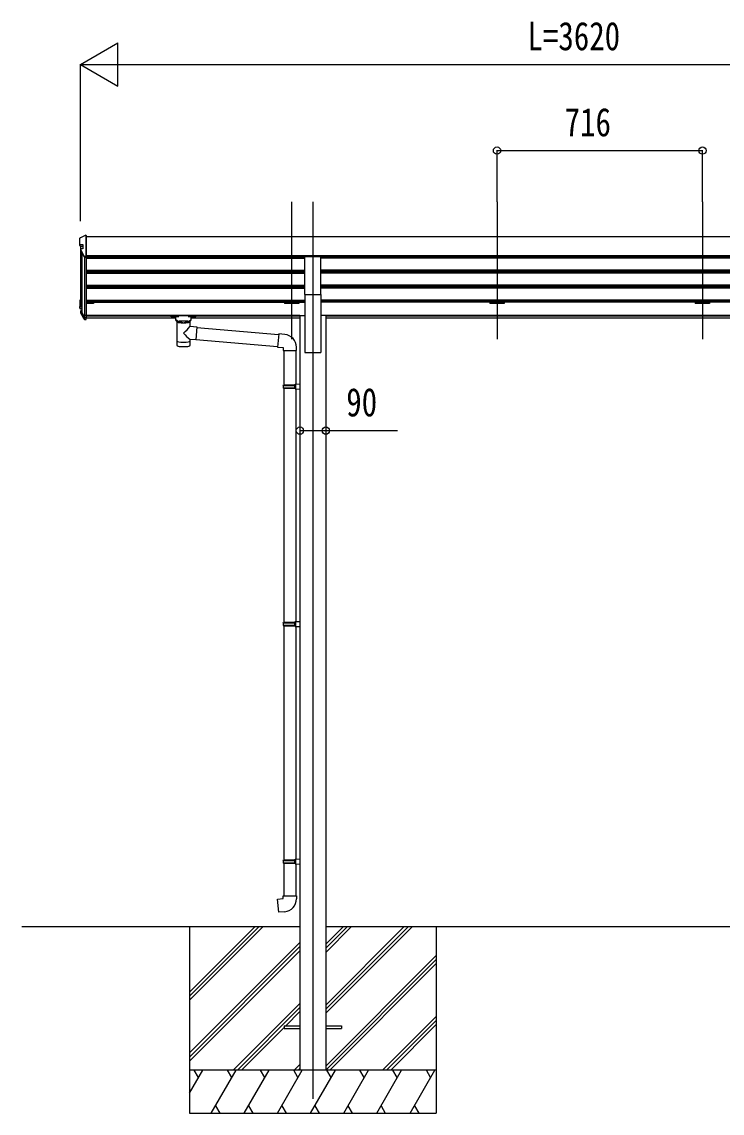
# Model space of a CAD drawing. Units: millimetres, scale not verified. Extents: x -12615 to 12615, y -8910 to 8910.
# Drawn here: x -3575 to -1133, y -4865 to -1063 of the extents above; entities that cross this region are included whole.
import ezdxf
from ezdxf.enums import TextEntityAlignment as Align

# ---------------------------------------------------------------- set-up
doc = ezdxf.new("R2010")
doc.units = ezdxf.units.MM
doc.header["$LTSCALE"] = 40
for name, color, linetype in [('0-3_YKK_12', 2, 'Continuous'), ('0-4_YKK_13', 4, 'Continuous'), ('0-5_YKK_A1', 4, 'Continuous'), ('0-6_YKK_D', 6, 'Continuous')]:
    doc.layers.add(name, color=color, linetype=linetype)
doc.styles.add('ＭＳ ゴシック', font='')
doc.styles.get('ＭＳ ゴシック').set_extended_font_data('MS Gothic')

msp = doc.modelspace()

# ---------------------------------------------------------------- linework, layer by layer
at = {"layer": '0-3_YKK_12'}
for p, q in [((-2633.94, -1690.6), (-2633.94, -2168.11)), ((-2559.94, -1690.6), (-2559.94, -2168.11)), ((-1917.94, -1690.6), (-1917.94, -2168.11)), ((-1201.94, -1690.6), (-1201.94, -2168.11)), ((-2559.94, -2121.43), (-2559.94, -4815))]:
    msp.add_line(p, q, dxfattribs=at)
at = {"layer": '0-4_YKK_13'}
for p, q in [((-3371.94, -1838.13), (-3371.94, -1817.1)), ((-3350.96, -1805.8), (-3349.94, -1805.8)), ((-3349.94, -1879.88), (-3349.94, -1805.8)), ((-3371.94, -1842.71), (-3371.94, -1838.13)), ((-3369.94, -1844.7), (-3361.14, -1844.7)), ((-3369.57, -1855.48), (-3369.57, -1859.65)), ((-3369.33, -1860.6), (-3357.71, -1881.94)), ((-3355.95, -1879.88), (-3349.94, -1879.88)), ((-3355.95, -1882.98), (-3349.94, -1882.98)), ((-2587.44, -2012.43), (-2587.44, -1880.63)), ((-2587.44, -1880.63), (-2532.44, -1880.63)), ((-2532.44, -2012.43), (-2532.44, -1880.63)), ((-2587.44, -2012.43), (-2532.44, -2012.43)), ((-3371.94, -2033.26), (-3371.94, -2054.17)), ((-3370.44, -2033.26), (-3370.44, -2054.17)), ((-3369.94, -2031.27), (-3370.05, -2031.27)), ((-3369.94, -2032.76), (-3369.97, -2032.76)), ((-3369.94, -2033.28), (-3369.97, -2033.28)), ((-3371.94, -2060.73), (-3371.94, -2054.17)), ((-3369.94, -2054.67), (-3364.97, -2054.67)), ((-3369.94, -2056.16), (-3364.97, -2056.16)), ((-3364.97, -2062.69), (-3369.94, -2062.69)), ((-3369.57, -2071.11), (-3369.57, -2077.28)), ((-3369.33, -2072.06), (-3357.71, -2093.4)), ((-3368.01, -2071.35), (-3356.39, -2092.69)), ((-3364.97, -2068.99), (-3367.68, -2069.13)), ((-3364.97, -2070.48), (-3367.6, -2070.62)), ((-3364.97, -2071), (-3367.6, -2071.14)), ((-3366.82, -2073.02), (-3356.22, -2092.46)), ((-3053.43, -2090.67), (-3053.43, -2088.65)), ((-3037.93, -2101.27), (-3037.93, -2090.77)), ((-3036.98, -2089.05), (-3036.98, -2086.93)), ((-2984.89, -2086.93), (-3036.98, -2086.93)), ((-3036.98, -2089.05), (-3026.83, -2089.05)), ((-2995.04, -2089.05), (-2984.89, -2089.05)), ((-2984.89, -2089.05), (-2984.89, -2086.93)), ((-2983.93, -2101.27), (-2983.93, -2090.77)), ((-2968.43, -2090.67), (-2968.43, -2088.65)), ((-3355.95, -2092.95), (-3349.94, -2092.95)), ((-3355.95, -2094.45), (-3349.94, -2094.45)), ((-3355.95, -2099.54), (-3349.94, -2099.54)), ((-3349.94, -2092.95), (-3349.94, -2092.68)), ((-3349.94, -2094.45), (-3349.94, -2092.95)), ((-3349.94, -2099.54), (-3349.94, -2094.45)), ((-3032.28, -2108.84), (-3037.93, -2101.27)), ((-3033.84, -2108.28), (-3033.84, -2178.68)), ((-3032.27, -2108.85), (-3032.27, -2109.37)), ((-3025.52, -2104.62), (-3025.52, -2110.53)), ((-3025.52, -2104.62), (-2996.35, -2104.62)), ((-3025.52, -2104.62), (-3025.52, -2110.53)), ((-2996.35, -2104.62), (-2996.35, -2110.53)), ((-2996.35, -2104.62), (-2996.35, -2110.53)), ((-2989.6, -2109.36), (-2989.59, -2108.85)), ((-2989.58, -2108.84), (-2983.94, -2101.27)), ((-2988.04, -2123.31), (-2988.04, -2108.28)), ((-2988.03, -2123.31), (-2964.12, -2125.4)), ((-2964.12, -2125.4), (-2968.11, -2171.02)), ((-2964.28, -2127.29), (-2679.23, -2152.23)), ((-2964.26, -2126.99), (-2964.26, -2126.99)), ((-2658.22, -2152.06), (-2679.06, -2150.24)), ((-3033.84, -2178.68), (-3033.84, -2180.17)), ((-3033.84, -2180.17), (-3033.84, -2188.1)), ((-2988.04, -2178.68), (-2988.04, -2169.28)), ((-2988.04, -2180.17), (-2988.04, -2178.68)), ((-2988.04, -2188.1), (-2988.04, -2180.17)), ((-2968.11, -2171.02), (-2988.03, -2169.28)), ((-2968.12, -2171.02), (-2968.11, -2171.01)), ((-2967.94, -2169.13), (-2682.89, -2194.07)), ((-2617.14, -2207.81), (-2617.14, -2196.89)), ((-2663.14, -2207.81), (-2617.14, -2207.81)), ((-2661.14, -2207.81), (-2661.14, -2327.57)), ((-2619.14, -2207.81), (-2619.14, -2325.01)), ((-2663.14, -2329.57), (-2662.14, -2327.57)), ((-2663.14, -2329.57), (-2619.14, -2329.57)), ((-2663.14, -2329.57), (-2663.14, -2337.57)), ((-2663.14, -2337.57), (-2619.14, -2337.57)), ((-2663.14, -2337.57), (-2662.14, -2339.57)), ((-2662.14, -2327.57), (-2619.14, -2327.57)), ((-2662.14, -2339.57), (-2619.14, -2339.57)), ((-2661.14, -2339.57), (-2661.14, -3154.95)), ((-2623.62, -2329.57), (-2624.05, -2327.57)), ((-2621.14, -2325.07), (-2605.14, -2324.6)), ((-2621.14, -2327.07), (-2621.14, -2325.07)), ((-2621.14, -2327.07), (-2619.14, -2327.07)), ((-2621.14, -2342.07), (-2621.14, -2340.07)), ((-2621.14, -2342.07), (-2605.14, -2342.54)), ((-2619.14, -2342.13), (-2619.14, -3152.39)), ((-2605.14, -2324.6), (-2605.14, -2342.54)), ((-2663.14, -3156.95), (-2662.14, -3154.95)), ((-2662.14, -3154.95), (-2619.14, -3154.95)), ((-2623.62, -3156.95), (-2624.05, -3154.95)), ((-2621.14, -3152.45), (-2605.14, -3151.97)), ((-2621.14, -3154.45), (-2621.14, -3152.45)), ((-2621.14, -3154.45), (-2619.14, -3154.45)), ((-2605.14, -3151.97), (-2605.14, -3169.92)), ((-2663.14, -3156.95), (-2619.14, -3156.95)), ((-2663.14, -3156.95), (-2663.14, -3164.95)), ((-2663.14, -3164.95), (-2619.14, -3164.95)), ((-2663.14, -3164.95), (-2662.14, -3166.95)), ((-2662.14, -3166.95), (-2619.14, -3166.95)), ((-2661.14, -3166.95), (-2661.14, -3982.32)), ((-2621.14, -3169.45), (-2621.14, -3167.45)), ((-2621.14, -3169.45), (-2605.14, -3169.92)), ((-2619.14, -3169.5), (-2619.14, -3979.76)), ((-2663.14, -3984.32), (-2662.14, -3982.32)), ((-2663.14, -3984.32), (-2619.14, -3984.32)), ((-2663.14, -3984.32), (-2663.14, -3992.32)), ((-2662.14, -3982.32), (-2619.14, -3982.32)), ((-2623.62, -3984.32), (-2624.05, -3982.32)), ((-2621.14, -3979.82), (-2605.14, -3979.35)), ((-2621.14, -3981.82), (-2621.14, -3979.82)), ((-2621.14, -3981.82), (-2619.14, -3981.82)), ((-2605.14, -3979.35), (-2605.14, -3997.29)), ((-2663.14, -3992.32), (-2619.14, -3992.32)), ((-2663.14, -3992.32), (-2662.14, -3994.32)), ((-2662.14, -3994.32), (-2619.14, -3994.32)), ((-2661.14, -3994.32), (-2661.14, -4107.43)), ((-2621.14, -3996.82), (-2621.14, -3994.82)), ((-2621.14, -3996.82), (-2605.14, -3997.29)), ((-2619.14, -3996.88), (-2619.14, -4107.43)), ((-2663.14, -4107.43), (-2617.14, -4107.43)), ((-2663.14, -4117.43), (-2663.14, -4107.43)), ((-2617.14, -4107.43), (-2617.14, -4118.35)), ((-2660.14, -4560.44), (-2660.14, -4569.44)), ((-2660.14, -4560.44), (-2605.14, -4560.44)), ((-2514.74, -4560.44), (-2459.74, -4560.44)), ((-2459.74, -4560.44), (-2459.74, -4569.44)), ((-2660.14, -4569.44), (-2605.14, -4569.44)), ((-2514.74, -4569.44), (-2459.74, -4569.44))]:
    msp.add_line(p, q, dxfattribs=at)
for points in [[(-3350.96, -1805.8), (-3351.62, -1805.91), (-3351.87, -1806.01)], [(-3361.14, -1853.08), (-3361.14, -1840.15), (-3369.94, -1840.15)], [(-3369.33, -1860.6), (-3369.51, -1860.13), (-3369.57, -1859.65)], [(-3366.94, -2072.54), (-3366.91, -2072.78), (-3366.82, -2073.02)], [(-3025.52, -2110.53), (-3026.34, -2109.77), (-3026.78, -2109.36), (-3028.35, -2107.87), (-3028.76, -2107.48), (-3029.87, -2106.45), (-3030.41, -2105.97), (-3031.06, -2105.43), (-3032.24, -2104.52), (-3033.37, -2103.74), (-3034.43, -2103.07), (-3035.4, -2102.52), (-3036.23, -2102.07), (-3037.39, -2101.51), (-3037.93, -2101.27)], [(-3025.52, -2104.62), (-3023.75, -2106.45), (-3021.93, -2107.84)], [(-3021.93, -2107.84), (-3020.81, -2108.55), (-3019.66, -2109.17), (-3018.47, -2109.72), (-3017.26, -2110.19), (-3016.02, -2110.58), (-3014.76, -2110.88), (-3013.5, -2111.09), (-3012.22, -2111.22), (-3010.93, -2111.27), (-3009.65, -2111.22), (-3008.37, -2111.09), (-3007.1, -2110.88), (-3005.85, -2110.58), (-3004.61, -2110.19), (-3003.4, -2109.72), (-3002.21, -2109.17), (-3001.05, -2108.55), (-2999.93, -2107.84)], [(-2996.35, -2104.62), (-2998.12, -2106.45), (-2999.93, -2107.84)], [(-2996.35, -2110.53), (-2995.53, -2109.77), (-2995.09, -2109.36), (-2993.51, -2107.87), (-2993.1, -2107.48), (-2992, -2106.45), (-2991.46, -2105.97), (-2990.81, -2105.43), (-2989.63, -2104.52), (-2988.5, -2103.74), (-2987.43, -2103.07), (-2986.47, -2102.52), (-2985.63, -2102.07), (-2984.48, -2101.51), (-2983.94, -2101.27)], [(-2679.06, -2150.24), (-2683.06, -2196.06), (-2663.14, -2197.81), (-2663.14, -2207.81)], [(-2623.62, -2329.57), (-2623.62, -2337.57), (-2624.05, -2339.57)], [(-2621.14, -2340.07), (-2619.14, -2340.07), (-2619.14, -2327.07)], [(-2621.14, -3167.45), (-2619.14, -3167.45), (-2619.14, -3154.45)], [(-2623.62, -3156.95), (-2623.62, -3164.95), (-2624.05, -3166.95)], [(-2623.62, -3984.32), (-2623.62, -3992.32), (-2624.05, -3994.32)], [(-2621.14, -3994.82), (-2619.14, -3994.82), (-2619.14, -3981.82)], [(-2658.22, -4163.18), (-2679.06, -4165), (-2683.06, -4119.18), (-2663.14, -4117.43)]]:
    msp.add_lwpolyline(points, dxfattribs=at)
for centre, radius, start, end in [((-3369.95, -1817.11), 1.99, 92.61029, 179.78273), ((-3369.93, -1838.14), 2.01, 179.65646, 269.73028), ((-3369.95, -1842.7), 2, 180.1578, 270.15693), ((-3367.53, -1855.48), 2.05, 94.16146, 208.53562), ((-3355.93, -1877.9), 1.98, 206.22789, 269.52692), ((-3355.95, -1880.98), 2, 208.65684, 270.0631), ((-3369.95, -2033.26), 1.99, 92.83246, 179.8532), ((-3369.94, -2033.26), 0.498, 92.83246, 179.8532), ((-3369.94, -2033.78), 0.498, 92.83246, 179.8532), ((-3369.95, -2054.16), 2, 180.1578, 270.15693), ((-3369.97, -2060.71), 1.98, 180.53254, 270.72538), ((-3369.94, -2054.17), 0.499, 180.1578, 270.15693), ((-3368.94, -2053.69), 0.996, 180.13284, 257.20178), ((-3367.58, -2071.11), 1.99, 92.73844, 208.43621), ((-3367.78, -2077.3), 1.79, 179.20521, 209.83812), ((-3367.58, -2071.11), 0.497, 92.73844, 208.43621), ((-3367.57, -2071.64), 0.5, 92.92822, 148.19941), ((-3355.95, -2092.44), 2, 208.65684, 270.0631), ((-3355.98, -2097.52), 2.02, 210.93953, 270.83929), ((-3355.95, -2092.45), 0.5, 208.65684, 270.0631), ((-3355.35, -2091.98), 1, 208.65405, 257.13177), ((-3350.24, -2092.68), 0.298, 293.5963, 359.91972), ((-3091.13, -2047.82), 127.78, 308.87342, 323.78673), ((-2897.35, -2051.87), 148.36, 220.03306, 232.31976), ((-2662.14, -2196.89), 45, 0, 85), ((-3028.84, -2188.1), 5, 180, 259.32659), ((-2993.04, -2188.1), 5, 280.67342, 0), ((-2662.14, -4118.35), 45, 275, 0)]:
    msp.add_arc(centre, radius, start, end, dxfattribs=at)
for centre, major_axis, ratio, start_param, end_param in [((-3494.51, -1833.51), (2175.25, 113.38), 0.005463, 1.5132142, 1.5132624), ((-3382.69, -1833.51), (222.61, 113.61), 0.042479, 1.4102522, 1.4918239), ((-3388.02, -1833.51), (-61.55, 113.97), 0.043861, 4.2804044, 4.4860427), ((-2765.81, -1833.51), (2175.25, 113.38), 0.005463, 1.847733, 1.8508593), ((-3388.02, -2032.53), (-61.55, 113.97), 0.043861, 1.9592168, 2.1648551), ((-3036.98, -2090.67), (16.45, 0), 0.098162, 1.5707963, 4.6543397), ((-3036.98, -2088.65), (-16.45, 0), 0.104529, 4.712389, 6.2831853), ((-3026.83, -2090.77), (11.11, 0), 0.152515, 1.5707963, 3.1415927), ((-2995.04, -2090.77), (-11.11, 0), 0.152515, 3.1415927, 4.712389), ((-2984.89, -2088.65), (16.45, 0), 0.104529, 6.2831853, 7.8539816), ((-2984.89, -2090.67), (-16.45, 0), 0.098162, 1.6288456, 4.712389), ((-3010.94, -2108.28), (22.9, 0), 0.130526, 2.9082195, 6.5147838), ((-3010.93, -2108.48), (-21.53, 0), 0.129428, 0.1297924, 3.0084543), ((-3010.94, -2175.69), (22.9, 0), 0.130526, 3.1415927, 6.2831853), ((-3010.94, -2191.31), (22.9, 0), 0.130526, 3.7473022, 5.6774759)]:
    msp.add_ellipse(centre, major_axis=major_axis, ratio=ratio, start_param=start_param, end_param=end_param, dxfattribs=at)
for centre, major_axis in [((-3045.93, -2090.68), (3, 0)), ((-2975.93, -2090.68), (-3, 0))]:
    msp.add_ellipse(centre, major_axis=major_axis, ratio=0.107858, dxfattribs=at)
at = {"layer": '0-5_YKK_A1'}
for p, q in [((-3349.94, -1807.01), (-3349.94, -2095.58)), ((230.06, -1811.59), (-3349.94, -1811.59)), ((-3369.94, -1844.7), (-3369.94, -2053.7)), ((-3364.97, -1868.61), (-3364.97, -2076.41)), ((-3355.84, -1882.98), (-3355.84, -2092.85)), ((230.05, -1878.19), (-3349.95, -1878.19)), ((-3349.94, -1881.44), (-2587.44, -1881.44)), ((-2587.44, -1881.55), (-3349.94, -1881.55)), ((-3349.94, -1885.99), (-2587.45, -1885.99)), ((-3324.94, -1885.99), (-3324.94, -1881.55)), ((-2658.94, -1881.44), (-2658.94, -1885.99)), ((-2608.94, -1885.99), (-2608.94, -1881.44)), ((-587.44, -1885.99), (-2532.45, -1885.99)), ((-587.44, -1881.44), (-2532.44, -1881.44)), ((-1942.94, -1881.44), (-1942.94, -1885.99)), ((-1892.94, -1885.99), (-1892.94, -1881.44)), ((-1226.94, -1881.44), (-1226.94, -1885.99)), ((-1176.94, -1885.99), (-1176.94, -1881.44)), ((-3349.94, -1927.87), (-2587.44, -1927.87)), ((-3349.94, -1929.36), (-2587.44, -1929.36)), ((-3349.94, -1933.68), (-2587.44, -1933.68)), ((-3349.94, -1938.57), (-2587.45, -1938.57)), ((-3324.94, -1938.57), (-3324.94, -1933.68)), ((-2658.94, -1933.68), (-2658.94, -1938.57)), ((-2608.94, -1938.57), (-2608.94, -1933.68)), ((-587.44, -1938.57), (-2532.45, -1938.57)), ((-587.44, -1927.87), (-2532.44, -1927.87)), ((-587.44, -1929.36), (-2532.44, -1929.36)), ((-587.44, -1933.68), (-2532.44, -1933.68)), ((-1942.94, -1933.68), (-1942.94, -1938.57)), ((-1892.94, -1938.57), (-1892.94, -1933.68)), ((-1226.94, -1933.68), (-1226.94, -1938.57)), ((-1176.94, -1938.57), (-1176.94, -1933.68)), ((-3349.94, -1980.44), (-2587.44, -1980.44)), ((-3349.94, -1981.94), (-2587.44, -1981.94)), ((-3349.94, -1986.26), (-2587.44, -1986.26)), ((-3349.94, -1991.14), (-2587.45, -1991.14)), ((-3324.94, -1991.14), (-3324.94, -1986.26)), ((-2658.94, -1986.26), (-2658.94, -1991.14)), ((-2608.94, -1991.14), (-2608.94, -1986.26)), ((-2587.44, -2012.43), (-2587.44, -2215)), ((-587.44, -1991.14), (-2532.45, -1991.14)), ((-587.44, -1980.44), (-2532.44, -1980.44)), ((-587.44, -1981.94), (-2532.44, -1981.94)), ((-587.44, -1986.26), (-2532.44, -1986.26)), ((-2532.44, -2012.43), (-2532.44, -2215)), ((-1942.94, -1986.26), (-1942.94, -1991.14)), ((-1892.94, -1991.14), (-1892.94, -1986.26)), ((-1226.94, -1986.26), (-1226.94, -1991.14)), ((-1176.94, -1991.14), (-1176.94, -1986.26)), ((-3349.94, -2033.02), (-2587.44, -2033.02)), ((-3349.94, -2034.52), (-2587.44, -2034.52)), ((-3349.94, -2038.84), (-2587.44, -2038.84)), ((-3324.94, -2044.36), (-3349.94, -2044.36)), ((-3324.94, -2038.84), (-3324.94, -2044.36)), ((-3324.94, -2039.19), (-2587.44, -2039.19)), ((-2658.94, -2038.84), (-2658.94, -2044.36)), ((-2608.94, -2044.36), (-2658.94, -2044.36)), ((-2608.94, -2038.84), (-2608.94, -2044.36)), ((-587.44, -2033.02), (-2532.44, -2033.02)), ((-587.44, -2034.52), (-2532.44, -2034.52)), ((-587.44, -2038.84), (-2532.44, -2038.84)), ((-1942.94, -2038.84), (-1942.94, -2044.36)), ((-1892.94, -2044.36), (-1942.94, -2044.36)), ((-1892.94, -2038.84), (-1892.94, -2044.36)), ((-1226.94, -2038.84), (-1226.94, -2044.36)), ((-1176.94, -2044.36), (-1226.94, -2044.36)), ((-1176.94, -2038.84), (-1176.94, -2044.36)), ((-2605.14, -2086.43), (-3355.84, -2086.43)), ((-3051.45, -2087.83), (-3349.94, -2087.83)), ((-2605.14, -2087.83), (-2970.42, -2087.83)), ((-2605.14, -2086), (-2605.14, -4714.94)), ((-2605.14, -2086), (-2587.44, -2086)), ((-2514.74, -2086), (-2532.44, -2086)), ((-2514.74, -2086), (-2514.74, -4714.94)), ((-605.14, -2086.43), (-2514.74, -2086.43)), ((-605.14, -2087.83), (-2514.74, -2087.83)), ((-3037.93, -2095.51), (-3349.94, -2095.51)), ((-2605.14, -2095.51), (-2983.93, -2095.51)), ((-605.14, -2095.51), (-2514.74, -2095.51)), ((-2587.44, -2215), (-2532.44, -2215)), ((-3574.57, -4215), (-2604.74, -4215)), ((-2989.74, -4471.32), (-2733.36, -4214.94)), ((-2989.74, -4457.18), (-2747.5, -4214.94)), ((-2989.74, -4443.04), (-2761.64, -4214.94)), ((-2989.74, -4215), (-2989.74, -4864.94)), ((-2514.74, -4304.69), (-2424.99, -4214.94)), ((-2514.74, -4290.55), (-2439.13, -4214.94)), ((-2514.74, -4276.4), (-2453.28, -4214.94)), ((-2514.74, -4215), (-604.74, -4215)), ((-2514.74, -4516.82), (-2212.92, -4215)), ((-2514.74, -4502.68), (-2227.06, -4215)), ((-2514.74, -4488.54), (-2241.2, -4215)), ((-2481.99, -4243.65), (-2453.28, -4214.94)), ((-2129.74, -4215), (-2129.74, -4864.94)), ((-2989.74, -4655.17), (-2605.14, -4270.57)), ((-2989.74, -4669.31), (-2605.14, -4284.71)), ((-2989.74, -4683.45), (-2605.14, -4298.85)), ((-2514.74, -4700.67), (-2129.74, -4315.67)), ((-2514.74, -4714.81), (-2129.74, -4329.81)), ((-2500.73, -4714.94), (-2129.74, -4343.95)), ((-2837.38, -4714.94), (-2605.14, -4482.7)), ((-2823.24, -4714.94), (-2605.14, -4496.84)), ((-2654.6, -4560.44), (-2605.14, -4510.99)), ((-2316.88, -4714.94), (-2129.74, -4527.8)), ((-2302.74, -4714.94), (-2129.74, -4541.94)), ((-2288.6, -4714.94), (-2129.74, -4556.09)), ((-2809.1, -4714.94), (-2660.14, -4565.99)), ((-2625.25, -4714.94), (-2605.14, -4694.83)), ((-2611.11, -4714.94), (-2605.14, -4708.98)), ((-2129.74, -4714.94), (-2989.74, -4714.94)), ((-2989.74, -4795.42), (-2943.28, -4714.94)), ((-2958.28, -4740.92), (-2973.28, -4714.94)), ((-2914.41, -4864.94), (-2827.81, -4714.94)), ((-2842.81, -4740.92), (-2857.81, -4714.94)), ((-2798.94, -4864.94), (-2712.34, -4714.94)), ((-2727.34, -4740.92), (-2742.34, -4714.94)), ((-2683.47, -4864.94), (-2596.87, -4714.94)), ((-2611.87, -4740.93), (-2626.87, -4714.94)), ((-2568, -4864.94), (-2481.4, -4714.94)), ((-2496.4, -4740.92), (-2511.4, -4714.94)), ((-2452.53, -4864.94), (-2365.93, -4714.94)), ((-2380.93, -4740.92), (-2395.93, -4714.94)), ((-2337.06, -4864.94), (-2250.46, -4714.94)), ((-2265.82, -4740.92), (-2280.82, -4714.94)), ((-2221, -4864.94), (-2134.4, -4714.94)), ((-2149.4, -4740.92), (-2164.4, -4714.94)), ((-2989.74, -4864.94), (-2129.74, -4864.94)), ((-2899.41, -4838.96), (-2884.41, -4864.94)), ((-2783.95, -4838.96), (-2768.95, -4864.94)), ((-2668.48, -4838.96), (-2653.48, -4864.94)), ((-2553, -4838.96), (-2538, -4864.94)), ((-2437.53, -4838.96), (-2422.54, -4864.94)), ((-2322.43, -4838.96), (-2307.43, -4864.94)), ((-2206.01, -4838.96), (-2191.01, -4864.94))]:
    msp.add_line(p, q, dxfattribs=at)
msp.add_lwpolyline([(-587.44, -2039.19), (-1134.94, -2039.19), (-2532.44, -2039.19)], dxfattribs=at)
at = {"layer": '0-6_YKK_D'}
for p, q in [((-3369.94, -1211.59), (-3240.04, -1136.59)), ((-3240.04, -1286.59), (-3240.04, -1136.59)), ((-3369.94, -1757.01), (-3369.94, -1210.59)), ((-3369.94, -1211.59), (-3240.04, -1286.59)), ((-3369.94, -1211.59), (-3110.13, -1211.59)), ((-3219.94, -1211.59), (100.06, -1211.59)), ((-1917.94, -1689.6), (-1917.94, -1510.59)), ((-1917.94, -1511.59), (-1201.94, -1511.59)), ((-1201.94, -1689.6), (-1201.94, -1510.59))]:
    msp.add_line(p, q, dxfattribs=at)
msp.add_lwpolyline([(-2604.94, -2487.15), (-2514.54, -2487.15), (-2265.14, -2487.15)], dxfattribs=at)
for centre in [(-1917.94, -1511.59), (-1201.94, -1511.59), (-2604.94, -2487.15), (-2514.54, -2487.15)]:
    msp.add_circle(centre, 12.75, dxfattribs=at)

# ---------------------------------------------------------------- texts
at = {"layer": '0-6_YKK_D', "style": 'ＭＳ ゴシック', "width": 0.8}
for s, p in [('L=3620', (-1811.94, -1191.59)), ('716', (-1682.34, -1491.59)), ('90', (-2443.54, -2467.15))]:
    msp.add_text(s, height=98.97, dxfattribs=at).set_placement(p, align=Align.BOTTOM_LEFT)

doc.saveas('drawing.dxf')
